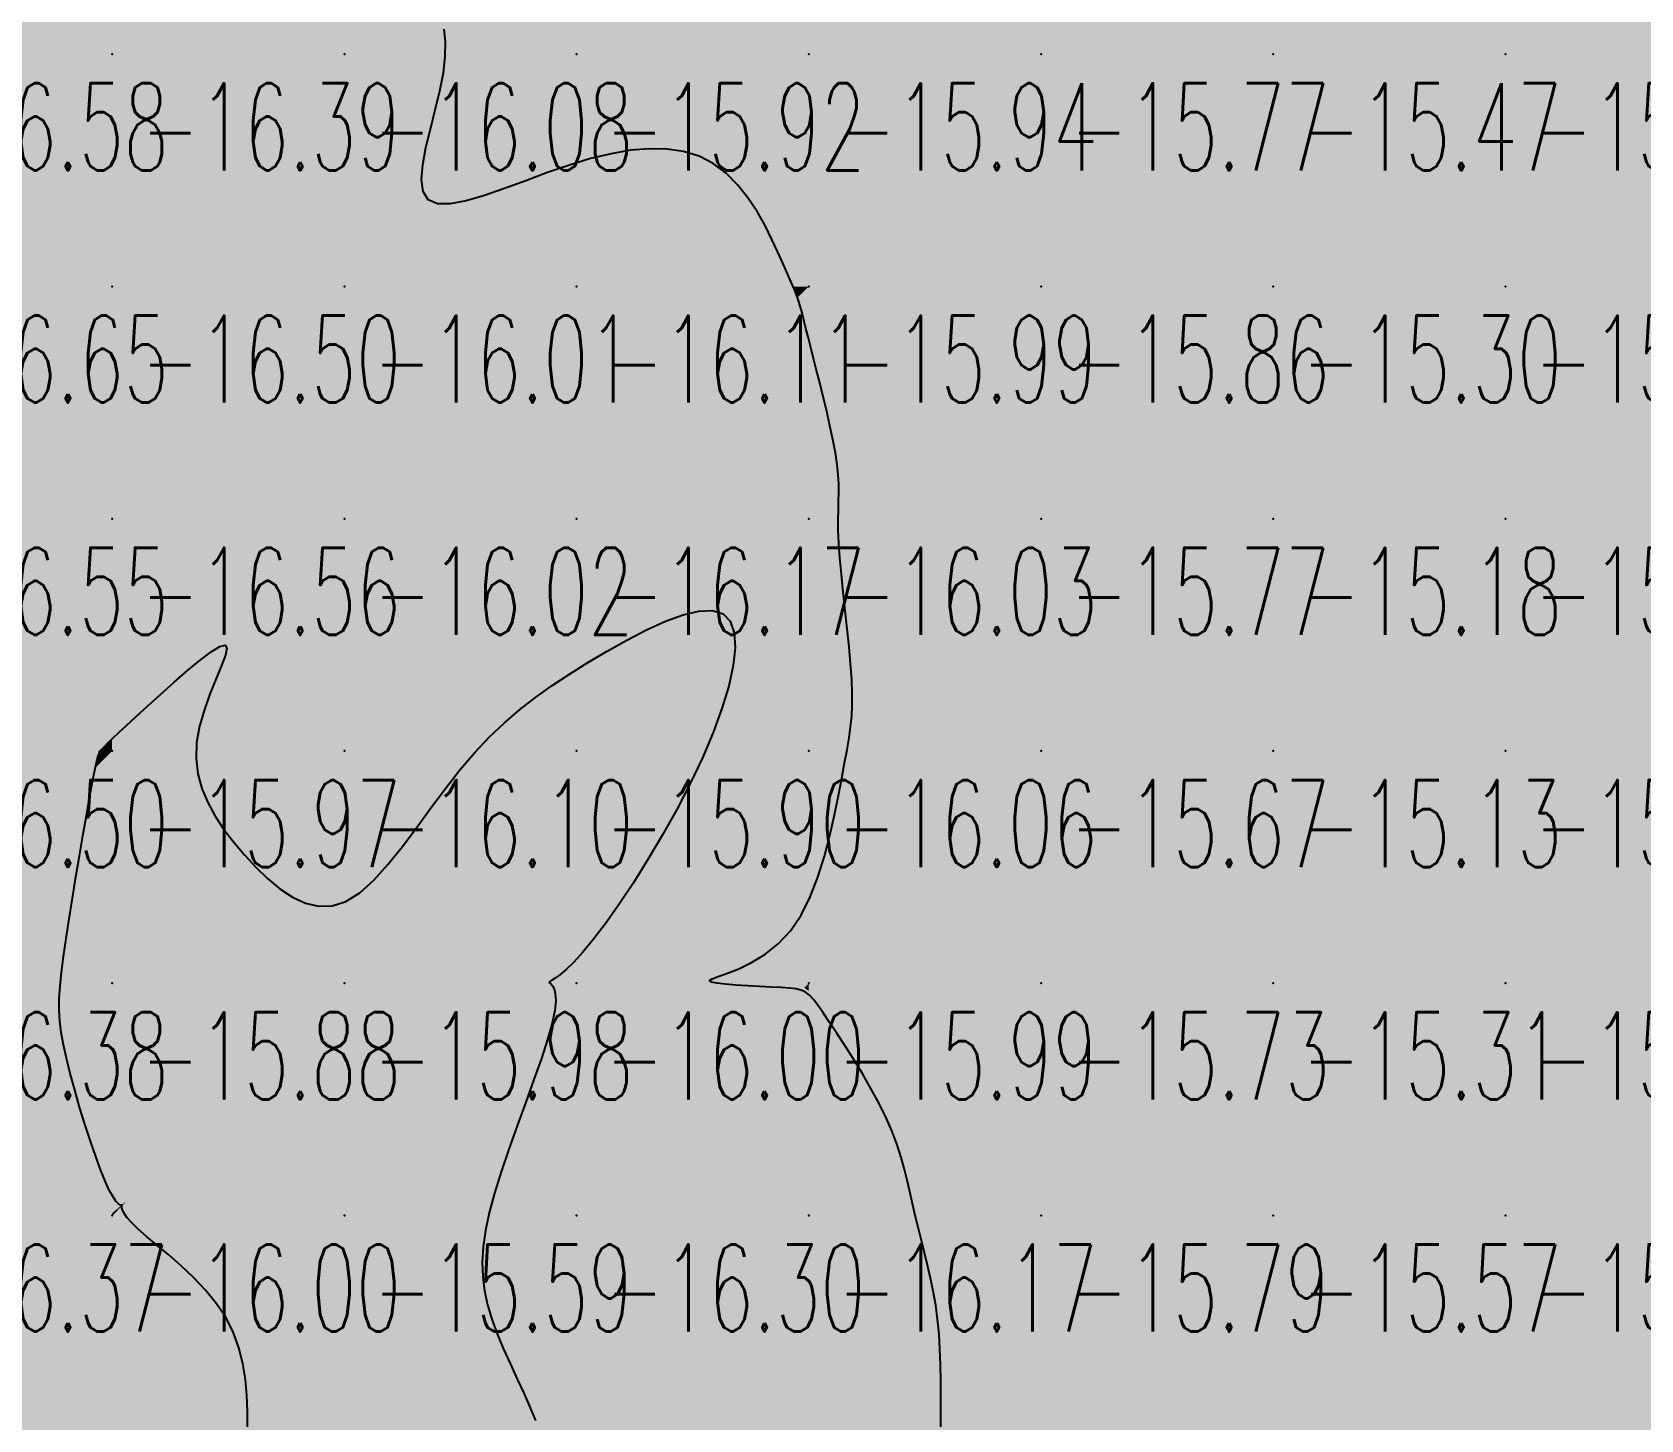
# Model space of a CAD drawing. Header units: millimetres. Extents: x 88261 to 90953, y 390274 to 392322.
# Drawn here: x 89576.8 to 89646.1, y 391078.4 to 391138.2 of the extents above; entities that cross this region are included whole.
import ezdxf
from ezdxf.enums import TextEntityAlignment as Align

# ---------------------------------------------------------------- set-up
doc = ezdxf.new("R2010")
doc.units = ezdxf.units.MM
doc.header["$LTSCALE"] = 25
for name, color, linetype in [('CN_03_00', 7, 'Continuous'), ('COTEAlt', 7, 'Continuous'), ('TN_COLORIAGE', 7, 'Continuous')]:
    doc.layers.add(name, color=color, linetype=linetype)
doc.styles.add('Simplex 1.0', font='Simplex.shx', dxfattribs={"width": 0.99, "height": 2.5})
doc.styles.get("Standard").update_dxf_attribs({"font": 'times.ttf'})

# ---------------------------------------------------------------- blocks, each defined once
blk = doc.blocks.new('COTE')
at = {"color": 0}
blk.add_point((0, 0), dxfattribs=at)
at = {"layer": 'COTEAlt'}
blk.add_attdef('ALT', text='', height=3.75, dxfattribs=at).set_placement((1.25, -1.25), align=Align.TOP_LEFT)

msp = doc.modelspace()

# ---------------------------------------------------------------- linework, layer by layer
at = {"layer": 'CN_03_00', "elevation": -16, "flags": 128}
for points in [[(89615.928, 391078.134), (89615.934, 391078.792), (89615.937, 391079.461), (89615.935, 391080.136), (89615.923, 391080.81), (89615.898, 391081.478), (89615.857, 391082.133), (89615.796, 391082.769), (89615.713, 391083.382), (89615.611, 391083.973), (89615.494, 391084.544), (89615.367, 391085.097), (89615.235, 391085.635), (89615.1, 391086.161), (89614.969, 391086.677), (89614.844, 391087.186), (89614.729, 391087.689), (89614.618, 391088.192), (89614.502, 391088.699), (89614.374, 391089.213), (89614.225, 391089.74), (89614.05, 391090.283), (89613.838, 391090.848), (89613.583, 391091.437), (89613.28, 391092.053), (89612.939, 391092.684), (89612.574, 391093.316), (89612.198, 391093.932), (89611.826, 391094.52), (89611.47, 391095.063), (89611.145, 391095.548), (89610.863, 391095.96), (89610.634, 391096.288), (89610.444, 391096.539), (89610.273, 391096.725), (89610.104, 391096.855), (89609.916, 391096.942), (89609.692, 391096.997), (89609.413, 391097.03), (89609.059, 391097.053), (89608.621, 391097.074), (89608.125, 391097.098), (89607.609, 391097.125), (89607.108, 391097.157), (89606.658, 391097.194), (89606.295, 391097.239), (89606.056, 391097.291), (89605.976, 391097.353), (89606.081, 391097.428), (89606.347, 391097.528), (89606.741, 391097.669), (89607.23, 391097.864), (89607.78, 391098.129), (89608.356, 391098.479), (89608.925, 391098.928), (89609.454, 391099.491), (89609.915, 391100.175), (89610.309, 391100.959), (89610.642, 391101.812), (89610.923, 391102.704), (89611.159, 391103.606), (89611.356, 391104.488), (89611.522, 391105.32), (89611.664, 391106.073), (89611.788, 391106.725), (89611.895, 391107.293), (89611.982, 391107.802), (89612.05, 391108.275), (89612.097, 391108.739), (89612.121, 391109.218), (89612.122, 391109.738), (89612.098, 391110.322), (89612.05, 391110.988), (89611.982, 391111.72), (89611.902, 391112.495), (89611.816, 391113.29), (89611.73, 391114.08), (89611.651, 391114.843), (89611.585, 391115.554), (89611.539, 391116.19), (89611.517, 391116.736), (89611.514, 391117.204), (89611.522, 391117.616), (89611.534, 391117.993), (89611.543, 391118.355), (89611.54, 391118.725), (89611.519, 391119.123), (89611.471, 391119.57), (89611.392, 391120.081), (89611.286, 391120.645), (89611.159, 391121.246), (89611.018, 391121.866), (89610.869, 391122.488), (89610.718, 391123.096), (89610.572, 391123.673), (89610.437, 391124.2), (89610.318, 391124.666), (89610.216, 391125.072), (89610.127, 391125.424), (89610.051, 391125.726), (89609.985, 391125.984), (89609.927, 391126.203), (89609.877, 391126.389), (89609.832, 391126.548), (89609.789, 391126.685), (89609.744, 391126.815), (89609.692, 391126.951), (89609.626, 391127.109), (89609.543, 391127.303), (89609.435, 391127.548), (89609.298, 391127.857), (89609.127, 391128.247), (89608.916, 391128.724), (89608.662, 391129.27), (89608.365, 391129.859), (89608.02, 391130.465), (89607.627, 391131.061), (89607.182, 391131.623), (89606.685, 391132.125), (89606.132, 391132.54), (89605.522, 391132.848), (89604.858, 391133.051), (89604.143, 391133.156), (89603.382, 391133.171), (89602.577, 391133.103), (89601.733, 391132.958), (89600.852, 391132.745), (89599.939, 391132.47), (89599.001, 391132.144), (89598.06, 391131.796), (89597.143, 391131.455), (89596.278, 391131.155), (89595.49, 391130.924), (89594.807, 391130.796), (89594.255, 391130.801), (89593.861, 391130.97), (89593.642, 391131.324), (89593.575, 391131.84), (89593.626, 391132.484), (89593.763, 391133.222), (89593.954, 391134.02), (89594.164, 391134.844), (89594.362, 391135.661), (89594.514, 391136.436), (89594.594, 391137.141), (89594.601, 391137.771), (89594.542, 391138.324)], [(89586.074, 391078.134), (89586.076, 391078.807), (89586.052, 391079.489), (89585.99, 391080.175), (89585.88, 391080.858), (89585.711, 391081.532), (89585.472, 391082.191), (89585.152, 391082.829), (89584.746, 391083.44), (89584.272, 391084.02), (89583.754, 391084.565), (89583.217, 391085.073), (89582.684, 391085.54), (89582.18, 391085.962), (89581.73, 391086.337), (89581.356, 391086.661), (89581.076, 391086.933), (89580.883, 391087.154), (89580.761, 391087.331), (89580.695, 391087.466), (89580.669, 391087.565), (89580.669, 391087.632), (89580.679, 391087.671), (89580.685, 391087.687), (89580.673, 391087.686), (89580.641, 391087.685), (89580.587, 391087.702), (89580.51, 391087.754), (89580.41, 391087.86), (89580.286, 391088.038), (89580.137, 391088.306), (89579.962, 391088.682), (89579.762, 391089.178), (89579.542, 391089.774), (89579.312, 391090.444), (89579.079, 391091.164), (89578.85, 391091.906), (89578.635, 391092.645), (89578.441, 391093.355), (89578.277, 391094.01), (89578.147, 391094.593), (89578.054, 391095.118), (89577.994, 391095.61), (89577.967, 391096.091), (89577.971, 391096.586), (89578.004, 391097.117), (89578.065, 391097.709), (89578.153, 391098.384), (89578.265, 391099.158), (89578.395, 391100.01), (89578.539, 391100.908), (89578.69, 391101.824), (89578.843, 391102.728), (89578.991, 391103.589), (89579.128, 391104.378), (89579.25, 391105.064), (89579.351, 391105.626), (89579.433, 391106.071), (89579.5, 391106.416), (89579.556, 391106.676), (89579.604, 391106.869), (89579.647, 391107.01), (89579.69, 391107.115), (89579.735, 391107.2), (89579.787, 391107.281), (89579.857, 391107.369), (89579.956, 391107.477), (89580.094, 391107.616), (89580.284, 391107.797), (89580.535, 391108.032), (89580.86, 391108.331), (89581.269, 391108.708), (89581.766, 391109.165), (89582.326, 391109.674), (89582.915, 391110.199), (89583.499, 391110.704), (89584.044, 391111.152), (89584.519, 391111.507), (89584.889, 391111.734), (89585.12, 391111.795), (89585.192, 391111.667), (89585.127, 391111.366), (89584.962, 391110.923), (89584.733, 391110.367), (89584.475, 391109.727), (89584.224, 391109.032), (89584.016, 391108.313), (89583.887, 391107.597), (89583.863, 391106.91), (89583.943, 391106.253), (89584.114, 391105.623), (89584.365, 391105.017), (89584.685, 391104.432), (89585.064, 391103.865), (89585.488, 391103.313), (89585.948, 391102.772), (89586.434, 391102.243), (89586.941, 391101.747), (89587.467, 391101.305), (89588.011, 391100.943), (89588.57, 391100.684), (89589.142, 391100.551), (89589.725, 391100.568), (89590.316, 391100.758), (89590.914, 391101.135), (89591.517, 391101.676), (89592.126, 391102.345), (89592.738, 391103.109), (89593.355, 391103.934), (89593.975, 391104.785), (89594.597, 391105.628), (89595.221, 391106.429), (89595.848, 391107.162), (89596.481, 391107.83), (89597.127, 391108.442), (89597.79, 391109.01), (89598.477, 391109.543), (89599.192, 391110.053), (89599.941, 391110.55), (89600.73, 391111.043), (89601.559, 391111.538), (89602.409, 391112.017), (89603.254, 391112.453), (89604.071, 391112.823), (89604.835, 391113.102), (89605.52, 391113.265), (89606.103, 391113.288), (89606.559, 391113.146), (89606.869, 391112.822), (89607.037, 391112.328), (89607.075, 391111.686), (89606.992, 391110.915), (89606.799, 391110.035), (89606.507, 391109.068), (89606.126, 391108.033), (89605.666, 391106.95), (89605.139, 391105.84), (89604.561, 391104.725), (89603.95, 391103.626), (89603.321, 391102.565), (89602.693, 391101.563), (89602.082, 391100.641), (89601.505, 391099.823), (89600.98, 391099.129), (89600.521, 391098.574), (89600.128, 391098.147), (89599.8, 391097.83), (89599.534, 391097.606), (89599.33, 391097.457), (89599.185, 391097.365), (89599.098, 391097.312), (89599.065, 391097.281), (89599.084, 391097.254), (89599.138, 391097.211), (89599.209, 391097.132), (89599.28, 391096.998), (89599.332, 391096.79), (89599.348, 391096.486), (89599.309, 391096.069), (89599.196, 391095.518), (89598.999, 391094.821), (89598.731, 391094.001), (89598.411, 391093.088), (89598.058, 391092.112), (89597.693, 391091.105), (89597.335, 391090.095), (89597.002, 391089.114), (89596.715, 391088.192), (89596.491, 391087.352), (89596.329, 391086.588), (89596.23, 391085.883), (89596.19, 391085.226), (89596.209, 391084.6), (89596.285, 391083.992), (89596.416, 391083.388), (89596.6, 391082.773), (89596.834, 391082.138), (89597.104, 391081.488), (89597.396, 391080.834), (89597.695, 391080.189), (89597.986, 391079.561), (89598.254, 391078.962), (89598.485, 391078.404)]]:
    msp.add_lwpolyline(points, dxfattribs=at)
at = {"layer": 'TN_COLORIAGE', "color": 183}
for points in [[(89570.249, 391137.239, -16.105), (89580.249, 391137.239, -16.105), (89580.249, 391147.239, -16.105)], [(89570.249, 391147.239, -16.105), (89570.249, 391137.239, -16.105), (89580.249, 391147.239, -16.105)], [(89580.249, 391137.239, -16), (89585.599, 391142.589, -16), (89580.249, 391147.239, -16), (89582.628, 391147.239, -16)], [(89580.249, 391137.239, -16), (89585.599, 391142.589, -16), (89590.249, 391137.239, -16), (89590.249, 391139.141, -16)], [(89593.784, 391140.775, -16.079), (89595.352, 391137.239, -16.079), (89590.249, 391137.239, -16.079)], [(89590.249, 391139.141, -16.079), (89593.784, 391140.775, -16.079), (89590.249, 391137.239, -16.079)], [(89570.249, 391127.239, -16.388), (89580.249, 391127.239, -16.388), (89580.249, 391137.239, -16.388)], [(89570.249, 391137.239, -16.388), (89570.249, 391127.239, -16.388), (89580.249, 391137.239, -16.388)], [(89580.249, 391127.239, -16.079), (89590.249, 391127.239, -16.079), (89590.249, 391137.239, -16.079)], [(89580.249, 391137.239, -16.079), (89580.249, 391127.239, -16.079), (89590.249, 391137.239, -16.079)], [(89590.249, 391137.239, -16), (89595.352, 391137.239, -16), (89590.249, 391127.239, -16), (89591.892, 391128.883, -16)], [(89606.747, 391133.737, -16.106), (89609.554, 391127.239, -16.106), (89600.249, 391127.239, -16.106)], [(89600.249, 391133.05, -16.106), (89606.747, 391133.737, -16.106), (89600.249, 391127.239, -16.106)], [(89600.249, 391127.239, -16), (89600.249, 391133.05, -16), (89590.249, 391127.239, -16), (89591.892, 391128.883, -16)], [(89570.249, 391117.239, -16.502), (89580.249, 391117.239, -16.502), (89580.249, 391127.239, -16.502)], [(89570.249, 391127.239, -16.502), (89570.249, 391117.239, -16.502), (89580.249, 391127.239, -16.502)], [(89580.249, 391117.239, -16.015), (89590.249, 391117.239, -16.015), (89590.249, 391127.239, -16.015)], [(89580.249, 391127.239, -16.015), (89580.249, 391117.239, -16.015), (89590.249, 391127.239, -16.015)], [(89590.249, 391117.239, -16.106), (89600.249, 391117.239, -16.106), (89600.249, 391127.239, -16.106)], [(89590.249, 391127.239, -16.106), (89590.249, 391117.239, -16.106), (89600.249, 391127.239, -16.106)], [(89600.249, 391117.239, -16), (89609.797, 391126.787, -16), (89600.249, 391127.239, -16), (89609.554, 391127.239, -16)], [(89600.249, 391117.239, -16), (89609.797, 391126.787, -16), (89610.249, 391117.239, -16), (89610.249, 391124.899, -16)], [(89611.83, 391118.821, -16.026), (89610.249, 391124.899, -16.026), (89610.249, 391117.239, -16.026)], [(89611.258, 391117.239, -16.026), (89611.83, 391118.821, -16.026), (89610.249, 391117.239, -16.026)], [(89580.249, 391117.239, -16), (89580.249, 391107.767, -16), (89570.249, 391107.239, -16), (89579.668, 391107.239, -16)], [(89570.249, 391117.239, -16.556), (89570.249, 391107.239, -16.556), (89580.249, 391117.239, -16.556)], [(89580.249, 391117.239, -16), (89580.249, 391107.767, -16), (89590.249, 391117.239, -16), (89586.951, 391113.941, -16)], [(89590.249, 391107.239, -16), (89582.669, 391107.239, -16), (89590.249, 391117.239, -16), (89586.951, 391113.941, -16)], [(89600.249, 391117.239, -16), (89600.249, 391110.963, -16), (89590.249, 391107.239, -16), (89595.208, 391107.239, -16)], [(89590.249, 391117.239, -16.166), (89590.249, 391107.239, -16.166), (89600.249, 391117.239, -16.166)], [(89600.249, 391117.239, -16), (89600.249, 391110.963, -16), (89610.249, 391117.239, -16), (89608.178, 391115.168, -16)], [(89610.249, 391107.239, -16), (89606.392, 391107.239, -16), (89610.249, 391117.239, -16), (89608.178, 391115.168, -16)], [(89610.249, 391107.239, -16), (89612.372, 391109.363, -16), (89610.249, 391117.239, -16), (89611.258, 391117.239, -16)], [(89611.841, 391107.239, -16.062), (89612.372, 391109.363, -16.062), (89610.249, 391107.239, -16.062)], [(89570.249, 391107.239, -16), (89579.668, 391107.239, -16), (89570.249, 391097.239, -16), (89579.486, 391106.476, -16)], [(89585.693, 391102.684, -16.097), (89582.669, 391107.239, -16.097), (89590.249, 391107.239, -16.097)], [(89585.693, 391102.684, -16.097), (89590.249, 391098.656, -16.097), (89590.249, 391107.239, -16.097)], [(89595.208, 391107.239, -16.097), (89590.249, 391098.656, -16.097), (89590.249, 391107.239, -16.097)], [(89610.249, 391107.239, -16), (89610.249, 391098.117, -16), (89600.249, 391097.239, -16), (89603.889, 391097.239, -16)], [(89610.249, 391107.239, -16), (89606.392, 391107.239, -16), (89600.249, 391097.239, -16), (89600.249, 391097.573, -16)], [(89611.841, 391107.239, -16.062), (89610.249, 391098.117, -16.062), (89610.249, 391107.239, -16.062)], [(89577.887, 391097.239, -16.375), (89579.486, 391106.476, -16.375), (89570.249, 391097.239, -16.375)], [(89570.249, 391097.239, -16), (89577.887, 391097.239, -16), (89570.249, 391087.239, -16), (89577.881, 391094.872, -16)], [(89600.249, 391087.239, -16), (89596.019, 391087.239, -16), (89600.249, 391097.239, -16), (89600.166, 391097.157, -16)], [(89600.249, 391097.573, -16.003), (89598.494, 391097.239, -16.003), (89600.249, 391097.239, -16.003)], [(89600.166, 391097.157, -16.003), (89598.494, 391097.239, -16.003), (89600.249, 391097.239, -16.003)], [(89600.249, 391087.239, -16), (89610.054, 391097.044, -16), (89600.249, 391097.239, -16), (89603.889, 391097.239, -16)], [(89600.249, 391087.239, -16), (89610.054, 391097.044, -16), (89610.249, 391087.239, -16), (89610.249, 391096.899, -16)], [(89614.131, 391091.122, -16.169), (89610.249, 391096.899, -16.169), (89610.249, 391087.239, -16.169)], [(89570.249, 391087.239, -16), (89577.881, 391094.872, -16), (89580.249, 391087.239, -16), (89580.249, 391087.334, -16)], [(89614.131, 391091.122, -16.169), (89614.723, 391087.239, -16.169), (89610.249, 391087.239, -16.169)], [(89580.276, 391087.239, -16.001), (89580.896, 391087.887, -16.001), (89580.249, 391087.239, -16.001)], [(89580.249, 391087.334, -16.001), (89580.896, 391087.887, -16.001), (89580.249, 391087.239, -16.001)], [(89570.249, 391077.239, -16.001), (89580.249, 391077.239, -16.001), (89580.249, 391087.239, -16.001)], [(89570.249, 391087.239, -16.001), (89570.249, 391077.239, -16.001), (89580.249, 391087.239, -16.001)], [(89580.249, 391077.239, -16), (89586.134, 391083.124, -16), (89580.249, 391087.239, -16), (89580.276, 391087.239, -16)], [(89596.05, 391083.04, -16.299), (89596.019, 391087.239, -16.299), (89600.249, 391087.239, -16.299)], [(89600.249, 391087.239, -16), (89596.05, 391083.04, -16), (89600.249, 391077.239, -16), (89599.384, 391077.239, -16)], [(89600.249, 391077.239, -16.169), (89610.249, 391077.239, -16.169), (89610.249, 391087.239, -16.169)], [(89600.249, 391087.239, -16.169), (89600.249, 391077.239, -16.169), (89610.249, 391087.239, -16.169)], [(89610.249, 391077.239, -16), (89616.044, 391083.034, -16), (89610.249, 391087.239, -16), (89614.723, 391087.239, -16)], [(89586.103, 391077.239, -16.584), (89586.134, 391083.124, -16.584), (89580.249, 391077.239, -16.584)], [(89615.876, 391077.239, -16.287), (89616.044, 391083.034, -16.287), (89610.249, 391077.239, -16.287)]]:
    msp.add_solid(points, dxfattribs=at)
at = {"layer": 'TN_COLORIAGE', "color": 241}
for points in [[(89595.352, 391137.239, -15.855), (89593.784, 391140.775, -15.855), (89600.249, 391137.239, -15.855), (89600.249, 391147.239, -15.855)], [(89600.249, 391137.239, -15.927), (89610.249, 391137.239, -15.927), (89610.249, 391147.239, -15.927)], [(89600.249, 391147.239, -15.927), (89600.249, 391137.239, -15.927), (89610.249, 391147.239, -15.927)], [(89610.249, 391137.239, -15.609), (89620.249, 391137.239, -15.609), (89620.249, 391147.239, -15.609)], [(89610.249, 391147.239, -15.609), (89610.249, 391137.239, -15.609), (89620.249, 391147.239, -15.609)], [(89620.249, 391137.239, -15.448), (89630.249, 391137.239, -15.448), (89630.249, 391147.239, -15.448)], [(89620.249, 391147.239, -15.448), (89620.249, 391137.239, -15.448), (89630.249, 391147.239, -15.448)], [(89630.249, 391137.239, -15), (89635.569, 391142.56, -15), (89630.249, 391147.239, -15), (89635.471, 391147.239, -15)], [(89650.249, 391147.239, -15), (89645.175, 391147.239, -15), (89640.249, 391137.239, -15), (89640.249, 391142.048, -15)], [(89650.249, 391147.239, -15), (89650.249, 391138.305, -15), (89640.249, 391137.239, -15), (89649.078, 391137.239, -15)], [(89630.249, 391137.239, -15), (89635.569, 391142.56, -15), (89640.249, 391137.239, -15), (89640.249, 391142.048, -15)], [(89591.892, 391128.883, -15.924), (89600.249, 391133.05, -15.924), (89600.249, 391137.239, -15.924)], [(89591.892, 391128.883, -15.924), (89595.352, 391137.239, -15.924), (89600.249, 391137.239, -15.924)], [(89606.747, 391133.737, -15.924), (89600.249, 391133.05, -15.924), (89610.249, 391137.239, -15.924), (89600.249, 391137.239, -15.924)], [(89609.554, 391127.239, -15.943), (89606.747, 391133.737, -15.943), (89610.249, 391127.239, -15.943), (89610.249, 391137.239, -15.943)], [(89610.249, 391127.239, -15.774), (89620.249, 391127.239, -15.774), (89620.249, 391137.239, -15.774)], [(89610.249, 391137.239, -15.774), (89610.249, 391127.239, -15.774), (89620.249, 391137.239, -15.774)], [(89620.249, 391127.239, -15.466), (89630.249, 391127.239, -15.466), (89630.249, 391137.239, -15.466)], [(89620.249, 391137.239, -15.466), (89620.249, 391127.239, -15.466), (89630.249, 391137.239, -15.466)], [(89630.249, 391137.239, -15.379), (89630.249, 391127.239, -15.379), (89640.249, 391137.239, -15.379)], [(89630.249, 391127.239, -15.379), (89640.249, 391127.239, -15.379), (89640.249, 391137.239, -15.379)], [(89640.249, 391127.239, -15), (89649.702, 391136.693, -15), (89640.249, 391137.239, -15), (89649.078, 391137.239, -15)], [(89640.249, 391127.239, -15), (89649.702, 391136.693, -15), (89650.249, 391127.239, -15), (89650.249, 391135.577, -15)], [(89609.554, 391127.239, -15.992), (89609.797, 391126.787, -15.992), (89610.249, 391127.239, -15.992)], [(89610.249, 391124.899, -15.992), (89609.797, 391126.787, -15.992), (89610.249, 391127.239, -15.992)], [(89610.249, 391124.899, -15.863), (89611.83, 391118.821, -15.863), (89610.249, 391127.239, -15.863), (89620.249, 391127.239, -15.863)], [(89611.83, 391118.821, -15.77), (89611.258, 391117.239, -15.77), (89620.249, 391127.239, -15.77), (89620.249, 391117.239, -15.77)], [(89620.249, 391117.239, -15.303), (89630.249, 391117.239, -15.303), (89630.249, 391127.239, -15.303)], [(89620.249, 391127.239, -15.303), (89620.249, 391117.239, -15.303), (89630.249, 391127.239, -15.303)], [(89630.249, 391127.239, -15.869), (89630.249, 391117.239, -15.869), (89640.249, 391127.239, -15.869)], [(89630.249, 391117.239, -15.869), (89640.249, 391117.239, -15.869), (89640.249, 391127.239, -15.869)], [(89640.249, 391127.239, -15.252), (89640.249, 391117.239, -15.252), (89650.249, 391127.239, -15.252)], [(89640.249, 391117.239, -15), (89649.104, 391117.239, -15), (89650.249, 391127.239, -15), (89650.249, 391118.892, -15)], [(89611.258, 391117.239, -15.77), (89612.372, 391109.363, -15.77), (89620.249, 391117.239, -15.77)], [(89612.372, 391109.363, -15.673), (89611.841, 391107.239, -15.673), (89620.249, 391117.239, -15.673), (89620.249, 391107.239, -15.673)], [(89620.249, 391107.239, -15.183), (89630.249, 391107.239, -15.183), (89630.249, 391117.239, -15.183)], [(89620.249, 391117.239, -15.183), (89620.249, 391107.239, -15.183), (89630.249, 391117.239, -15.183)], [(89630.249, 391117.239, -15.386), (89630.249, 391107.239, -15.386), (89640.249, 391117.239, -15.386)], [(89630.249, 391107.239, -15.386), (89640.249, 391107.239, -15.386), (89640.249, 391117.239, -15.386)], [(89640.249, 391117.239, -15), (89649.104, 391117.239, -15), (89640.249, 391107.239, -15), (89648.47, 391115.461, -15)], [(89650.249, 391107.239, -15), (89650.249, 391115.945, -15), (89640.249, 391107.239, -15), (89648.47, 391115.461, -15)], [(89608.178, 391115.168, -15.901), (89606.392, 391107.239, -15.901), (89600.249, 391107.239, -15.901)], [(89608.178, 391115.168, -15.901), (89600.249, 391110.963, -15.901), (89600.249, 391107.239, -15.901)], [(89586.951, 391113.941, -15.969), (89582.669, 391107.239, -15.969), (89580.249, 391107.239, -15.969)], [(89586.951, 391113.941, -15.969), (89580.249, 391107.767, -15.969), (89580.249, 391107.239, -15.969)], [(89595.208, 391107.239, -15.901), (89600.249, 391110.963, -15.901), (89600.249, 391107.239, -15.901)], [(89579.668, 391107.239, -15.969), (89580.249, 391107.767, -15.969), (89580.249, 391107.239, -15.969)], [(89579.486, 391106.476, -15.884), (89577.887, 391097.239, -15.884), (89580.249, 391107.239, -15.884), (89580.249, 391097.239, -15.884)], [(89579.486, 391106.476, -15.969), (89579.668, 391107.239, -15.969), (89580.249, 391107.239, -15.969)], [(89582.669, 391107.239, -15.884), (89585.693, 391102.684, -15.884), (89580.249, 391107.239, -15.884), (89580.249, 391097.239, -15.884)], [(89598.494, 391097.239, -15.901), (89600.249, 391097.573, -15.901), (89590.249, 391097.239, -15.901), (89600.249, 391107.239, -15.901)], [(89590.249, 391098.656, -15.901), (89595.208, 391107.239, -15.901), (89590.249, 391097.239, -15.901), (89600.249, 391107.239, -15.901)], [(89600.249, 391097.573, -15.901), (89606.392, 391107.239, -15.901), (89600.249, 391107.239, -15.901)], [(89610.249, 391097.239, -15.673), (89620.249, 391097.239, -15.673), (89620.249, 391107.239, -15.673)], [(89610.249, 391098.117, -15.673), (89611.841, 391107.239, -15.673), (89610.249, 391097.239, -15.673), (89620.249, 391107.239, -15.673)], [(89620.249, 391097.239, -15.132), (89630.249, 391097.239, -15.132), (89630.249, 391107.239, -15.132)], [(89620.249, 391107.239, -15.132), (89620.249, 391097.239, -15.132), (89630.249, 391107.239, -15.132)], [(89630.249, 391107.239, -15.231), (89630.249, 391097.239, -15.231), (89640.249, 391107.239, -15.231)], [(89630.249, 391097.239, -15.231), (89640.249, 391097.239, -15.231), (89640.249, 391107.239, -15.231)], [(89640.249, 391107.239, -15.336), (89640.249, 391097.239, -15.336), (89650.249, 391107.239, -15.336)], [(89640.249, 391097.239, -15.336), (89650.249, 391097.239, -15.336), (89650.249, 391107.239, -15.336)], [(89590.249, 391098.656, -15.884), (89585.693, 391102.684, -15.884), (89590.249, 391097.239, -15.884), (89580.249, 391097.239, -15.884)], [(89603.889, 391097.239, -15.994), (89610.249, 391098.117, -15.994), (89610.249, 391097.239, -15.994)], [(89580.249, 391087.334, -15.884), (89577.881, 391094.872, -15.884), (89580.249, 391097.239, -15.884)], [(89577.881, 391094.872, -15.884), (89577.887, 391097.239, -15.884), (89580.249, 391097.239, -15.884)], [(89580.896, 391087.887, -15.884), (89580.249, 391087.334, -15.884), (89590.249, 391097.239, -15.884), (89580.249, 391097.239, -15.884)], [(89580.896, 391087.887, -15.592), (89580.276, 391087.239, -15.592), (89590.249, 391097.239, -15.592), (89590.249, 391087.239, -15.592)], [(89598.494, 391097.239, -15.592), (89600.166, 391097.157, -15.592), (89590.249, 391097.239, -15.592), (89590.249, 391087.239, -15.592)], [(89600.166, 391097.157, -15.592), (89596.019, 391087.239, -15.592), (89590.249, 391087.239, -15.592)], [(89603.889, 391097.239, -15.994), (89610.054, 391097.044, -15.994), (89610.249, 391097.239, -15.994)], [(89610.249, 391096.899, -15.994), (89610.054, 391097.044, -15.994), (89610.249, 391097.239, -15.994)], [(89610.249, 391096.899, -15.734), (89614.131, 391091.122, -15.734), (89610.249, 391097.239, -15.734), (89620.249, 391097.239, -15.734)], [(89614.723, 391087.239, -15.734), (89614.131, 391091.122, -15.734), (89620.249, 391087.239, -15.734), (89620.249, 391097.239, -15.734)], [(89620.249, 391087.239, -15.308), (89630.249, 391087.239, -15.308), (89630.249, 391097.239, -15.308)], [(89620.249, 391097.239, -15.308), (89620.249, 391087.239, -15.308), (89630.249, 391097.239, -15.308)], [(89630.249, 391097.239, -15.088), (89630.249, 391087.239, -15.088), (89640.249, 391097.239, -15.088)], [(89630.249, 391087.239, -15.088), (89640.249, 391087.239, -15.088), (89640.249, 391097.239, -15.088)], [(89640.249, 391097.239, -15.449), (89640.249, 391087.239, -15.449), (89650.249, 391097.239, -15.449)], [(89640.249, 391087.239, -15), (89648.784, 391087.239, -15), (89650.249, 391097.239, -15), (89650.249, 391088.813, -15)], [(89580.276, 391087.239, -15.592), (89586.134, 391083.124, -15.592), (89590.249, 391087.239, -15.592)], [(89586.134, 391083.124, -15.587), (89586.103, 391077.239, -15.587), (89590.249, 391087.239, -15.587), (89590.249, 391077.239, -15.587)], [(89596.019, 391087.239, -15.587), (89596.05, 391083.04, -15.587), (89590.249, 391087.239, -15.587), (89590.249, 391077.239, -15.587)], [(89614.723, 391087.239, -15.791), (89616.044, 391083.034, -15.791), (89620.249, 391087.239, -15.791)], [(89616.044, 391083.034, -15.777), (89615.876, 391077.239, -15.777), (89620.249, 391087.239, -15.777), (89620.249, 391077.239, -15.777)], [(89620.249, 391077.239, -15.572), (89630.249, 391077.239, -15.572), (89630.249, 391087.239, -15.572)], [(89620.249, 391087.239, -15.572), (89620.249, 391077.239, -15.572), (89630.249, 391087.239, -15.572)], [(89630.249, 391087.239, -15.489), (89630.249, 391077.239, -15.489), (89640.249, 391087.239, -15.489)], [(89630.249, 391077.239, -15.489), (89640.249, 391077.239, -15.489), (89640.249, 391087.239, -15.489)], [(89640.249, 391077.239, -15), (89649.175, 391086.166, -15), (89640.249, 391087.239, -15), (89648.784, 391087.239, -15)], [(89640.249, 391077.239, -15), (89649.175, 391086.166, -15), (89650.249, 391077.239, -15), (89650.249, 391083.551, -15)], [(89599.384, 391077.239, -15.587), (89596.05, 391083.04, -15.587), (89590.249, 391077.239, -15.587)]]:
    msp.add_solid(points, dxfattribs=at)

# ---------------------------------------------------------------- block references
at = {"layer": 'COTEAlt'}
ref = msp.add_blockref('COTE', (89570.249, 391137.239), dxfattribs=at)
ref.add_attrib('ALT', '-16.58', dxfattribs={"height": 3.75, "style": 'Simplex 1.0', "width": 0.6}).set_placement((89571.499, 391135.989), align=Align.TOP_LEFT)
ref = msp.add_blockref('COTE', (89580.249, 391137.239), dxfattribs=at)
ref.add_attrib('ALT', '-16.39', dxfattribs={"height": 3.75, "style": 'Simplex 1.0', "width": 0.6}).set_placement((89581.499, 391135.989), align=Align.TOP_LEFT)
ref = msp.add_blockref('COTE', (89590.249, 391137.239), dxfattribs=at)
ref.add_attrib('ALT', '-16.08', dxfattribs={"height": 3.75, "style": 'Simplex 1.0', "width": 0.6}).set_placement((89591.499, 391135.989), align=Align.TOP_LEFT)
ref = msp.add_blockref('COTE', (89600.249, 391137.239), dxfattribs=at)
ref.add_attrib('ALT', '-15.92', dxfattribs={"height": 3.75, "style": 'Simplex 1.0', "width": 0.6}).set_placement((89601.499, 391135.989), align=Align.TOP_LEFT)
ref = msp.add_blockref('COTE', (89610.249, 391137.239), dxfattribs=at)
ref.add_attrib('ALT', '-15.94', dxfattribs={"height": 3.75, "style": 'Simplex 1.0', "width": 0.6}).set_placement((89611.499, 391135.989), align=Align.TOP_LEFT)
ref = msp.add_blockref('COTE', (89620.249, 391137.239), dxfattribs=at)
ref.add_attrib('ALT', '-15.77', dxfattribs={"height": 3.75, "style": 'Simplex 1.0', "width": 0.6}).set_placement((89621.499, 391135.989), align=Align.TOP_LEFT)
ref = msp.add_blockref('COTE', (89630.249, 391137.239), dxfattribs=at)
ref.add_attrib('ALT', '-15.47', dxfattribs={"height": 3.75, "style": 'Simplex 1.0', "width": 0.6}).set_placement((89631.499, 391135.989), align=Align.TOP_LEFT)
ref = msp.add_blockref('COTE', (89640.249, 391137.239), dxfattribs=at)
ref.add_attrib('ALT', '-15.38', dxfattribs={"height": 3.75, "style": 'Simplex 1.0', "width": 0.6}).set_placement((89641.499, 391135.989), align=Align.TOP_LEFT)
ref = msp.add_blockref('COTE', (89570.249, 391127.239), dxfattribs=at)
ref.add_attrib('ALT', '-16.65', dxfattribs={"height": 3.75, "style": 'Simplex 1.0', "width": 0.6}).set_placement((89571.499, 391125.989), align=Align.TOP_LEFT)
ref = msp.add_blockref('COTE', (89580.249, 391127.239), dxfattribs=at)
ref.add_attrib('ALT', '-16.50', dxfattribs={"height": 3.75, "style": 'Simplex 1.0', "width": 0.6}).set_placement((89581.499, 391125.989), align=Align.TOP_LEFT)
ref = msp.add_blockref('COTE', (89590.249, 391127.239), dxfattribs=at)
ref.add_attrib('ALT', '-16.01', dxfattribs={"height": 3.75, "style": 'Simplex 1.0', "width": 0.6}).set_placement((89591.499, 391125.989), align=Align.TOP_LEFT)
ref = msp.add_blockref('COTE', (89600.249, 391127.239), dxfattribs=at)
ref.add_attrib('ALT', '-16.11', dxfattribs={"height": 3.75, "style": 'Simplex 1.0', "width": 0.6}).set_placement((89601.499, 391125.989), align=Align.TOP_LEFT)
ref = msp.add_blockref('COTE', (89610.249, 391127.239), dxfattribs=at)
ref.add_attrib('ALT', '-15.99', dxfattribs={"height": 3.75, "style": 'Simplex 1.0', "width": 0.6}).set_placement((89611.499, 391125.989), align=Align.TOP_LEFT)
ref = msp.add_blockref('COTE', (89620.249, 391127.239), dxfattribs=at)
ref.add_attrib('ALT', '-15.86', dxfattribs={"height": 3.75, "style": 'Simplex 1.0', "width": 0.6}).set_placement((89621.499, 391125.989), align=Align.TOP_LEFT)
ref = msp.add_blockref('COTE', (89630.249, 391127.239), dxfattribs=at)
ref.add_attrib('ALT', '-15.30', dxfattribs={"height": 3.75, "style": 'Simplex 1.0', "width": 0.6}).set_placement((89631.499, 391125.989), align=Align.TOP_LEFT)
ref = msp.add_blockref('COTE', (89640.249, 391127.239), dxfattribs=at)
ref.add_attrib('ALT', '-15.87', dxfattribs={"height": 3.75, "style": 'Simplex 1.0', "width": 0.6}).set_placement((89641.499, 391125.989), align=Align.TOP_LEFT)
ref = msp.add_blockref('COTE', (89570.249, 391117.239), dxfattribs=at)
ref.add_attrib('ALT', '-16.55', dxfattribs={"height": 3.75, "style": 'Simplex 1.0', "width": 0.6}).set_placement((89571.499, 391115.989), align=Align.TOP_LEFT)
ref = msp.add_blockref('COTE', (89580.249, 391117.239), dxfattribs=at)
ref.add_attrib('ALT', '-16.56', dxfattribs={"height": 3.75, "style": 'Simplex 1.0', "width": 0.6}).set_placement((89581.499, 391115.989), align=Align.TOP_LEFT)
ref = msp.add_blockref('COTE', (89590.249, 391117.239), dxfattribs=at)
ref.add_attrib('ALT', '-16.02', dxfattribs={"height": 3.75, "style": 'Simplex 1.0', "width": 0.6}).set_placement((89591.499, 391115.989), align=Align.TOP_LEFT)
ref = msp.add_blockref('COTE', (89600.249, 391117.239), dxfattribs=at)
ref.add_attrib('ALT', '-16.17', dxfattribs={"height": 3.75, "style": 'Simplex 1.0', "width": 0.6}).set_placement((89601.499, 391115.989), align=Align.TOP_LEFT)
ref = msp.add_blockref('COTE', (89610.249, 391117.239), dxfattribs=at)
ref.add_attrib('ALT', '-16.03', dxfattribs={"height": 3.75, "style": 'Simplex 1.0', "width": 0.6}).set_placement((89611.499, 391115.989), align=Align.TOP_LEFT)
ref = msp.add_blockref('COTE', (89620.249, 391117.239), dxfattribs=at)
ref.add_attrib('ALT', '-15.77', dxfattribs={"height": 3.75, "style": 'Simplex 1.0', "width": 0.6}).set_placement((89621.499, 391115.989), align=Align.TOP_LEFT)
ref = msp.add_blockref('COTE', (89630.249, 391117.239), dxfattribs=at)
ref.add_attrib('ALT', '-15.18', dxfattribs={"height": 3.75, "style": 'Simplex 1.0', "width": 0.6}).set_placement((89631.499, 391115.989), align=Align.TOP_LEFT)
ref = msp.add_blockref('COTE', (89640.249, 391117.239), dxfattribs=at)
ref.add_attrib('ALT', '-15.39', dxfattribs={"height": 3.75, "style": 'Simplex 1.0', "width": 0.6}).set_placement((89641.499, 391115.989), align=Align.TOP_LEFT)
ref = msp.add_blockref('COTE', (89570.249, 391107.239), dxfattribs=at)
ref.add_attrib('ALT', '-16.50', dxfattribs={"height": 3.75, "style": 'Simplex 1.0', "width": 0.6}).set_placement((89571.499, 391105.989), align=Align.TOP_LEFT)
ref = msp.add_blockref('COTE', (89580.249, 391107.239), dxfattribs=at)
ref.add_attrib('ALT', '-15.97', dxfattribs={"height": 3.75, "style": 'Simplex 1.0', "width": 0.6}).set_placement((89581.499, 391105.989), align=Align.TOP_LEFT)
ref = msp.add_blockref('COTE', (89590.249, 391107.239), dxfattribs=at)
ref.add_attrib('ALT', '-16.10', dxfattribs={"height": 3.75, "style": 'Simplex 1.0', "width": 0.6}).set_placement((89591.499, 391105.989), align=Align.TOP_LEFT)
ref = msp.add_blockref('COTE', (89600.249, 391107.239), dxfattribs=at)
ref.add_attrib('ALT', '-15.90', dxfattribs={"height": 3.75, "style": 'Simplex 1.0', "width": 0.6}).set_placement((89601.499, 391105.989), align=Align.TOP_LEFT)
ref = msp.add_blockref('COTE', (89610.249, 391107.239), dxfattribs=at)
ref.add_attrib('ALT', '-16.06', dxfattribs={"height": 3.75, "style": 'Simplex 1.0', "width": 0.6}).set_placement((89611.499, 391105.989), align=Align.TOP_LEFT)
ref = msp.add_blockref('COTE', (89620.249, 391107.239), dxfattribs=at)
ref.add_attrib('ALT', '-15.67', dxfattribs={"height": 3.75, "style": 'Simplex 1.0', "width": 0.6}).set_placement((89621.499, 391105.989), align=Align.TOP_LEFT)
ref = msp.add_blockref('COTE', (89630.249, 391107.239), dxfattribs=at)
ref.add_attrib('ALT', '-15.13', dxfattribs={"height": 3.75, "style": 'Simplex 1.0', "width": 0.6}).set_placement((89631.499, 391105.989), align=Align.TOP_LEFT)
ref = msp.add_blockref('COTE', (89640.249, 391107.239), dxfattribs=at)
ref.add_attrib('ALT', '-15.23', dxfattribs={"height": 3.75, "style": 'Simplex 1.0', "width": 0.6}).set_placement((89641.499, 391105.989), align=Align.TOP_LEFT)
ref = msp.add_blockref('COTE', (89570.249, 391097.239), dxfattribs=at)
ref.add_attrib('ALT', '-16.38', dxfattribs={"height": 3.75, "style": 'Simplex 1.0', "width": 0.6}).set_placement((89571.499, 391095.989), align=Align.TOP_LEFT)
ref = msp.add_blockref('COTE', (89580.249, 391097.239), dxfattribs=at)
ref.add_attrib('ALT', '-15.88', dxfattribs={"height": 3.75, "style": 'Simplex 1.0', "width": 0.6}).set_placement((89581.499, 391095.989), align=Align.TOP_LEFT)
ref = msp.add_blockref('COTE', (89590.249, 391097.239), dxfattribs=at)
ref.add_attrib('ALT', '-15.98', dxfattribs={"height": 3.75, "style": 'Simplex 1.0', "width": 0.6}).set_placement((89591.499, 391095.989), align=Align.TOP_LEFT)
ref = msp.add_blockref('COTE', (89600.249, 391097.239), dxfattribs=at)
ref.add_attrib('ALT', '-16.00', dxfattribs={"height": 3.75, "style": 'Simplex 1.0', "width": 0.6}).set_placement((89601.499, 391095.989), align=Align.TOP_LEFT)
ref = msp.add_blockref('COTE', (89610.249, 391097.239), dxfattribs=at)
ref.add_attrib('ALT', '-15.99', dxfattribs={"height": 3.75, "style": 'Simplex 1.0', "width": 0.6}).set_placement((89611.499, 391095.989), align=Align.TOP_LEFT)
ref = msp.add_blockref('COTE', (89620.249, 391097.239), dxfattribs=at)
ref.add_attrib('ALT', '-15.73', dxfattribs={"height": 3.75, "style": 'Simplex 1.0', "width": 0.6}).set_placement((89621.499, 391095.989), align=Align.TOP_LEFT)
ref = msp.add_blockref('COTE', (89630.249, 391097.239), dxfattribs=at)
ref.add_attrib('ALT', '-15.31', dxfattribs={"height": 3.75, "style": 'Simplex 1.0', "width": 0.6}).set_placement((89631.499, 391095.989), align=Align.TOP_LEFT)
ref = msp.add_blockref('COTE', (89640.249, 391097.239), dxfattribs=at)
ref.add_attrib('ALT', '-15.09', dxfattribs={"height": 3.75, "style": 'Simplex 1.0', "width": 0.6}).set_placement((89641.499, 391095.989), align=Align.TOP_LEFT)
ref = msp.add_blockref('COTE', (89570.249, 391087.239), dxfattribs=at)
ref.add_attrib('ALT', '-16.37', dxfattribs={"height": 3.75, "style": 'Simplex 1.0', "width": 0.6}).set_placement((89571.499, 391085.989), align=Align.TOP_LEFT)
ref = msp.add_blockref('COTE', (89580.249, 391087.239), dxfattribs=at)
ref.add_attrib('ALT', '-16.00', dxfattribs={"height": 3.75, "style": 'Simplex 1.0', "width": 0.6}).set_placement((89581.499, 391085.989), align=Align.TOP_LEFT)
ref = msp.add_blockref('COTE', (89590.249, 391087.239), dxfattribs=at)
ref.add_attrib('ALT', '-15.59', dxfattribs={"height": 3.75, "style": 'Simplex 1.0', "width": 0.6}).set_placement((89591.499, 391085.989), align=Align.TOP_LEFT)
ref = msp.add_blockref('COTE', (89600.249, 391087.239), dxfattribs=at)
ref.add_attrib('ALT', '-16.30', dxfattribs={"height": 3.75, "style": 'Simplex 1.0', "width": 0.6}).set_placement((89601.499, 391085.989), align=Align.TOP_LEFT)
ref = msp.add_blockref('COTE', (89610.249, 391087.239), dxfattribs=at)
ref.add_attrib('ALT', '-16.17', dxfattribs={"height": 3.75, "style": 'Simplex 1.0', "width": 0.6}).set_placement((89611.499, 391085.989), align=Align.TOP_LEFT)
ref = msp.add_blockref('COTE', (89620.249, 391087.239), dxfattribs=at)
ref.add_attrib('ALT', '-15.79', dxfattribs={"height": 3.75, "style": 'Simplex 1.0', "width": 0.6}).set_placement((89621.499, 391085.989), align=Align.TOP_LEFT)
ref = msp.add_blockref('COTE', (89630.249, 391087.239), dxfattribs=at)
ref.add_attrib('ALT', '-15.57', dxfattribs={"height": 3.75, "style": 'Simplex 1.0', "width": 0.6}).set_placement((89631.499, 391085.989), align=Align.TOP_LEFT)
ref = msp.add_blockref('COTE', (89640.249, 391087.239), dxfattribs=at)
ref.add_attrib('ALT', '-15.49', dxfattribs={"height": 3.75, "style": 'Simplex 1.0', "width": 0.6}).set_placement((89641.499, 391085.989), align=Align.TOP_LEFT)

doc.saveas('drawing.dxf')
